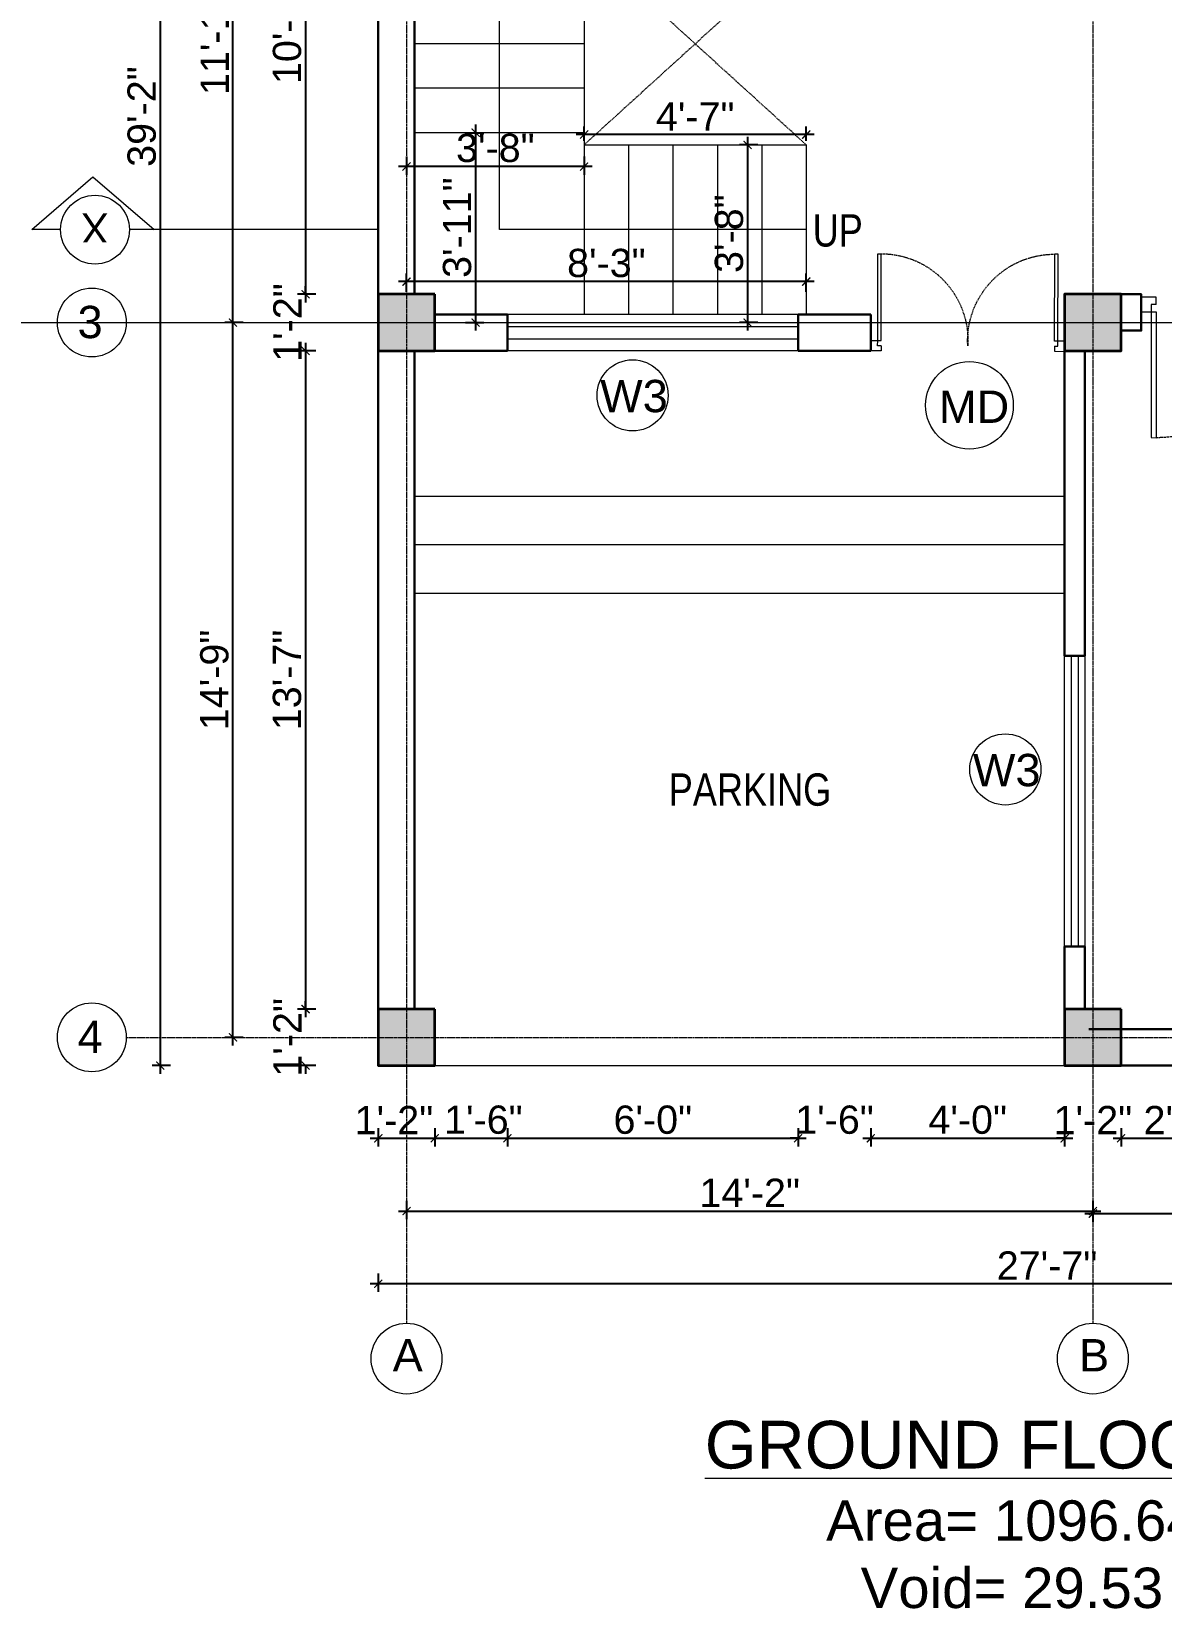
# Model space of a CAD drawing. Header units: inches. Extents: x 84707 to 107235, y 3922 to 10323.
# Drawn here: x 84706.5 to 84986.3, y 9548.2 to 9941.5 of the extents above; entities that cross this region are included whole.
import ezdxf

# ---------------------------------------------------------------- set-up
doc = ezdxf.new("R2010")
doc.units = ezdxf.units.IN
doc.header["$MEASUREMENT"] = 0
doc.linetypes.add('CENTER', pattern=[2, 1.25, -0.25, 0.25, -0.25])
doc.linetypes.add('HIDDEN', pattern=[0.375, 0.25, -0.125])
for name, color, linetype, lineweight in [('Annotate-Lite.w', 4, 'Continuous', 9), ('Annotations-Bold.w', 2, 'Continuous', 13), ('COLOUM', 3, 'Continuous', 35), ('DIM-2', 4, 'Continuous', 20), ('Door-Window.w', 4, 'Continuous', 15), ('HA', 254, 'Continuous', 9), ('stair', 6, 'Continuous', 5), ('text', 7, 'Continuous', 5), ('wall', 240, 'Continuous', 30), ('window', 130, 'Continuous', 13)]:
    doc.layers.add(name, color=color, linetype=linetype, lineweight=lineweight)
doc.styles.add('ARAIL', font='arial.ttf')
doc.styles.add('arial 1000', font='arial.ttf')
doc.styles.add('DIM', font='arial.ttf', dxfattribs={"width": 0.8})
doc.styles.add('gaurav', font='arial.ttf')
doc.dimstyles.new('8 inch dim', dxfattribs={"dimtxt": 7, "dimasz": 2, "dimexe": 2, "dimexo": 1, "dimgap": 1, "dimtad": 1, "dimdec": 0, "dimzin": 3, "dimdsep": 46, "dimlunit": 4, "dimtxsty": 'ARAIL', "dimblk": 'ARCHTICK', "dimcen": 0.09, "dimdle": 2, "dimadec": 0, "dimazin": 0, "dimtfac": 1, "dimtdec": 0, "dimtix": 1, "dimtofl": 0, "dimtmove": 1, "dimatfit": 3, "dimldrblk": 'ARCHTICK', "dimfxlon": 1, "dimtolj": 1, "dimtzin": 0, "dimarcsym": 0})

# ---------------------------------------------------------------- blocks, each defined once
blk = doc.blocks.new('column 14')
at = {"layer": 'COLOUM'}
h = blk.add_hatch(color=256, dxfattribs=at)
h.dxf.hatch_style = 1
h.paths.add_polyline_path([(7, 7), (-7, 7), (-7, -7), (7, -7)])
blk.add_lwpolyline([(7, 7), (7, -7), (-7, -7), (-7, 7)], close=True, dxfattribs=at)
blk = doc.blocks.new('FDFDRE')
at = {"layer": 'Door-Window.w', "ltscale": 3}
for p, q in [((165701.11, -58637.82), (165701.1, -58641.5)), ((165704.78, -58637.83), (165701.11, -58637.82)), ((165704.78, -58639.66), (165704.78, -58637.83)), ((165766.98, -58637.83), (165770.65, -58637.82)), ((165766.98, -58639.66), (165766.98, -58637.83)), ((165770.65, -58637.82), (165770.65, -58641.5)), ((165701.1, -58641.5), (165703.55, -58641.5)), ((165703.55, -58641.5), (165703.53, -58672.63)), ((165704.78, -58639.66), (165703.55, -58639.66)), ((165703.55, -58639.66), (165703.55, -58641.5)), ((165703.55, -58641.5), (165704.78, -58641.5)), ((165704.78, -58641.5), (165704.76, -58672.65)), ((165766.98, -58639.66), (165768.2, -58639.66)), ((165766.98, -58641.5), (165767, -58672.65)), ((165768.2, -58641.5), (165766.98, -58641.5)), ((165768.2, -58639.66), (165768.2, -58641.5)), ((165770.65, -58641.5), (165768.2, -58641.5)), ((165768.2, -58641.5), (165768.22, -58672.63)), ((165703.53, -58672.63), (165704.76, -58672.65)), ((165768.22, -58672.63), (165767, -58672.65))]:
    blk.add_line(p, q, dxfattribs=at)
at = {"layer": 'Door-Window.w', "color": 9, "linetype": 'HIDDEN', "lineweight": 18}
for centre, start, end in [((165704.78, -58641.5), 269.9618, 3.3835), ((165766.98, -58641.5), 176.6165, 270.0382)]:
    blk.add_arc(centre, 31.16, start, end, dxfattribs=at)
blk = doc.blocks.new('*U9')
at = {"layer": 'Door-Window.w', "ltscale": 3}
for p, q in [((11067.44, 10097.93), (11092.24, 10116.76)), ((11068.18, 10096.96), (11093, 10115.8)), ((11092.24, 10116.76), (11093, 10115.8)), ((11063.03, 10097.66), (11065.96, 10099.89)), ((11065.96, 10099.89), (11067.44, 10097.93)), ((11065.25, 10094.74), (11063.03, 10097.66)), ((11066.71, 10095.85), (11065.25, 10094.74)), ((11065.97, 10096.82), (11067.44, 10097.93)), ((11066.71, 10095.85), (11065.97, 10096.82)), ((11067.44, 10097.93), (11068.18, 10096.96)), ((11084.8, 10072.06), (11083.33, 10070.95)), ((11084.8, 10072.06), (11085.54, 10071.08)), ((11085.54, 10071.08), (11087, 10072.19)), ((11087.74, 10071.22), (11087, 10072.19)), ((11084.81, 10068.99), (11083.33, 10070.95)), ((11084.81, 10068.99), (11087.74, 10071.22))]:
    blk.add_line(p, q, dxfattribs=at)
at = {"layer": 'Door-Window.w', "color": 9, "linetype": 'HIDDEN', "lineweight": 18}
blk.add_arc((11068.18, 10096.96), 31.16, 307.2347, 37.1906, dxfattribs=at)
blk = doc.blocks.new('_ArchTick')
at = {"color": 0, "linetype": 'ByBlock', "const_width": 0.15}
blk.add_lwpolyline([(-0.5, -0.5), (0.5, 0.5)], dxfattribs=at)
blk = doc.blocks.new('*D587')
at = {"layer": 'Defpoints', "color": 0, "transparency": 16777216}
for p in [(84792.37, 10005.52), (84774.37, 9876.52), (84792.37, 9876.52)]:
    blk.add_point(p, dxfattribs=at)
at = {"layer": 'DIM-2', "color": 0, "lineweight": -2, "transparency": 16777216}
for p, q in [((84774.37, 10007.52), (84774.37, 9874.52)), ((84776.87, 10005.52), (84772.37, 10005.52)), ((84776.87, 9876.52), (84772.37, 9876.52))]:
    blk.add_line(p, q, dxfattribs=at)
at = {"layer": 'DIM-2', "color": 0, "lineweight": -2, "transparency": 16777216, "xscale": 2, "yscale": 2, "zscale": 2}
for p, rotation in [((84774.37, 10005.52), 90), ((84774.37, 9876.52), 270)]:
    blk.add_blockref('_ArchTick', p, dxfattribs=dict(at, rotation=rotation))
at = {"layer": 'DIM-2', "color": 0, "transparency": 16777216, "insert": (84769.8, 9941.02), "char_height": 7, "attachment_point": 5, "rotation": 90, "style": 'ARAIL'}
blk.add_mtext('\\A1;10\'-9"', dxfattribs=at)
blk = doc.blocks.new('*D588')
at = {"layer": 'Defpoints', "color": 0, "transparency": 16777216}
for p in [(84792.37, 9876.52), (84774.37, 9862.52), (84792.37, 9862.52)]:
    blk.add_point(p, dxfattribs=at)
at = {"layer": 'DIM-2', "color": 0, "lineweight": -2, "transparency": 16777216}
for p, q in [((84776.87, 9876.52), (84772.37, 9876.52)), ((84774.37, 9876.52), (84774.37, 9878.52)), ((84776.87, 9862.52), (84772.37, 9862.52)), ((84774.37, 9862.52), (84774.37, 9860.52))]:
    blk.add_line(p, q, dxfattribs=at)
at = {"layer": 'DIM-2', "color": 0, "lineweight": -2, "transparency": 16777216, "xscale": 2, "yscale": 2, "zscale": 2}
for p, rotation in [((84774.37, 9876.52), 270), ((84774.37, 9862.52), 90)]:
    blk.add_blockref('_ArchTick', p, dxfattribs=dict(at, rotation=rotation))
at = {"layer": 'DIM-2', "color": 0, "transparency": 16777216, "insert": (84769.86, 9869.52), "char_height": 7, "attachment_point": 5, "rotation": 90, "style": 'ARAIL'}
blk.add_mtext('\\A1;1\'-2"', dxfattribs=at)
blk = doc.blocks.new('*D589')
at = {"layer": 'Defpoints', "color": 0, "transparency": 16777216}
for p in [(84792.37, 9862.52), (84774.37, 9699.52), (84792.37, 9699.52)]:
    blk.add_point(p, dxfattribs=at)
at = {"layer": 'DIM-2', "color": 0, "lineweight": -2, "transparency": 16777216}
for p, q in [((84776.87, 9862.52), (84772.37, 9862.52)), ((84774.37, 9864.52), (84774.37, 9697.52)), ((84776.87, 9699.52), (84772.37, 9699.52))]:
    blk.add_line(p, q, dxfattribs=at)
at = {"layer": 'DIM-2', "color": 0, "lineweight": -2, "transparency": 16777216, "xscale": 2, "yscale": 2, "zscale": 2}
for p, rotation in [((84774.37, 9862.52), 90), ((84774.37, 9699.52), 270)]:
    blk.add_blockref('_ArchTick', p, dxfattribs=dict(at, rotation=rotation))
at = {"layer": 'DIM-2', "color": 0, "transparency": 16777216, "insert": (84769.8, 9781.02), "char_height": 7, "attachment_point": 5, "rotation": 90, "style": 'ARAIL'}
blk.add_mtext('\\A1;13\'-7"', dxfattribs=at)
blk = doc.blocks.new('*D590')
at = {"layer": 'Defpoints', "color": 0, "transparency": 16777216}
for p in [(84792.37, 9699.52), (84774.37, 9685.52), (84792.37, 9685.52)]:
    blk.add_point(p, dxfattribs=at)
at = {"layer": 'DIM-2', "color": 0, "lineweight": -2, "transparency": 16777216}
for p, q in [((84776.87, 9699.52), (84772.37, 9699.52)), ((84774.37, 9699.52), (84774.37, 9701.52)), ((84776.87, 9685.52), (84772.37, 9685.52)), ((84774.37, 9685.52), (84774.37, 9683.52))]:
    blk.add_line(p, q, dxfattribs=at)
at = {"layer": 'DIM-2', "color": 0, "lineweight": -2, "transparency": 16777216, "xscale": 2, "yscale": 2, "zscale": 2}
for p, rotation in [((84774.37, 9699.52), 270), ((84774.37, 9685.52), 90)]:
    blk.add_blockref('_ArchTick', p, dxfattribs=dict(at, rotation=rotation))
at = {"layer": 'DIM-2', "color": 0, "transparency": 16777216, "insert": (84769.86, 9692.52), "char_height": 7, "attachment_point": 5, "rotation": 90, "style": 'ARAIL'}
blk.add_mtext('\\A1;1\'-2"', dxfattribs=at)
blk = doc.blocks.new('*D592')
at = {"layer": 'Defpoints', "color": 0, "transparency": 16777216}
for p in [(84756.37, 9869.52), (84792.37, 9869.52), (84792.37, 9692.52)]:
    blk.add_point(p, dxfattribs=at)
at = {"layer": 'DIM-2', "color": 0, "lineweight": -2, "transparency": 16777216}
for p, q in [((84758.87, 9869.52), (84754.37, 9869.52)), ((84756.37, 9690.52), (84756.37, 9871.52)), ((84758.87, 9692.52), (84754.37, 9692.52))]:
    blk.add_line(p, q, dxfattribs=at)
at = {"layer": 'DIM-2', "color": 0, "lineweight": -2, "transparency": 16777216, "xscale": 2, "yscale": 2, "zscale": 2}
for p, rotation in [((84756.37, 9869.52), 90), ((84756.37, 9692.52), 270)]:
    blk.add_blockref('_ArchTick', p, dxfattribs=dict(at, rotation=rotation))
at = {"layer": 'DIM-2', "color": 0, "transparency": 16777216, "insert": (84751.8, 9781.02), "char_height": 7, "attachment_point": 5, "rotation": 90, "style": 'ARAIL'}
blk.add_mtext('\\A1;14\'-9"', dxfattribs=at)
blk = doc.blocks.new('*D593')
at = {"layer": 'Defpoints', "color": 0, "transparency": 16777216}
for p in [(84756.37, 10012.52), (84792.37, 10012.52), (84792.37, 9869.52)]:
    blk.add_point(p, dxfattribs=at)
at = {"layer": 'DIM-2', "color": 0, "lineweight": -2, "transparency": 16777216}
for p, q in [((84756.37, 9867.52), (84756.37, 10014.52)), ((84758.87, 10012.52), (84754.37, 10012.52)), ((84758.87, 9869.52), (84754.37, 9869.52))]:
    blk.add_line(p, q, dxfattribs=at)
at = {"layer": 'DIM-2', "color": 0, "lineweight": -2, "transparency": 16777216, "xscale": 2, "yscale": 2, "zscale": 2}
for p, rotation in [((84756.37, 10012.52), 90), ((84756.37, 9869.52), 270)]:
    blk.add_blockref('_ArchTick', p, dxfattribs=dict(at, rotation=rotation))
at = {"layer": 'DIM-2', "color": 0, "transparency": 16777216, "insert": (84751.86, 9941.02), "char_height": 7, "attachment_point": 5, "rotation": 90, "style": 'ARAIL'}
blk.add_mtext('\\A1;11\'-11"', dxfattribs=at)
blk = doc.blocks.new('*D478')
at = {"layer": 'Defpoints', "color": 0, "transparency": 16777216}
for p in [(84792.37, 10155.52), (84738.37, 9685.52), (84792.37, 9685.52)]:
    blk.add_point(p, dxfattribs=at)
at = {"layer": 'DIM-2', "color": 0, "lineweight": -2, "transparency": 16777216}
for p, q in [((84738.37, 10157.52), (84738.37, 9683.52)), ((84740.87, 10155.52), (84736.37, 10155.52)), ((84740.87, 9685.52), (84736.37, 9685.52))]:
    blk.add_line(p, q, dxfattribs=at)
at = {"layer": 'DIM-2', "color": 0, "lineweight": -2, "transparency": 16777216, "xscale": 2, "yscale": 2, "zscale": 2}
for p, rotation in [((84738.37, 10155.52), 90), ((84738.37, 9685.52), 270)]:
    blk.add_blockref('_ArchTick', p, dxfattribs=dict(at, rotation=rotation))
at = {"layer": 'DIM-2', "color": 0, "transparency": 16777216, "insert": (84733.8, 9920.52), "char_height": 7, "attachment_point": 5, "rotation": 90, "style": 'ARAIL'}
blk.add_mtext('\\A1;39\'-2"', dxfattribs=at)
blk = doc.blocks.new('*D501')
at = {"layer": 'Defpoints', "color": 0, "transparency": 16777216}
for p in [(84792.37, 9685.52), (84806.37, 9685.52), (84806.37, 9667.52)]:
    blk.add_point(p, dxfattribs=at)
at = {"layer": 'DIM-2', "color": 0, "lineweight": -2, "transparency": 16777216}
for p, q in [((84792.37, 9670.02), (84792.37, 9665.52)), ((84806.37, 9670.02), (84806.37, 9665.52)), ((84790.37, 9667.52), (84808.37, 9667.52))]:
    blk.add_line(p, q, dxfattribs=at)
at = {"layer": 'DIM-2', "color": 0, "lineweight": -2, "transparency": 16777216, "xscale": 2, "yscale": 2, "zscale": 2, "rotation": 180}
blk.add_blockref('_ArchTick', (84792.37, 9667.52), dxfattribs=at)
at = {"layer": 'DIM-2', "color": 0, "lineweight": -2, "transparency": 16777216, "xscale": 2, "yscale": 2, "zscale": 2}
blk.add_blockref('_ArchTick', (84806.37, 9667.52), dxfattribs=at)
at = {"layer": 'DIM-2', "color": 0, "transparency": 16777216, "insert": (84796.25, 9672.03), "char_height": 7, "attachment_point": 5, "style": 'ARAIL'}
blk.add_mtext('\\A1;1\'-2"', dxfattribs=at)
blk = doc.blocks.new('*D502')
at = {"layer": 'Defpoints', "color": 0, "transparency": 16777216}
for p in [(84824.37, 9862.52), (84806.37, 9685.52), (84824.37, 9667.52)]:
    blk.add_point(p, dxfattribs=at)
at = {"layer": 'DIM-2', "color": 0, "lineweight": -2, "transparency": 16777216}
for p, q in [((84806.37, 9670.02), (84806.37, 9665.52)), ((84824.37, 9670.02), (84824.37, 9665.52)), ((84804.37, 9667.52), (84826.37, 9667.52))]:
    blk.add_line(p, q, dxfattribs=at)
at = {"layer": 'DIM-2', "color": 0, "lineweight": -2, "transparency": 16777216, "xscale": 2, "yscale": 2, "zscale": 2, "rotation": 180}
blk.add_blockref('_ArchTick', (84806.37, 9667.52), dxfattribs=at)
at = {"layer": 'DIM-2', "color": 0, "lineweight": -2, "transparency": 16777216, "xscale": 2, "yscale": 2, "zscale": 2}
blk.add_blockref('_ArchTick', (84824.37, 9667.52), dxfattribs=at)
at = {"layer": 'DIM-2', "color": 0, "transparency": 16777216, "insert": (84818.4, 9672.09), "char_height": 7, "attachment_point": 5, "style": 'ARAIL'}
blk.add_mtext('\\A1;1\'-6"', dxfattribs=at)
blk = doc.blocks.new('*D503')
at = {"layer": 'Defpoints', "color": 0, "transparency": 16777216}
for p in [(84824.37, 9862.52), (84896.37, 9862.52), (84896.37, 9667.52)]:
    blk.add_point(p, dxfattribs=at)
at = {"layer": 'DIM-2', "color": 0, "lineweight": -2, "transparency": 16777216}
for p, q in [((84824.37, 9670.02), (84824.37, 9665.52)), ((84896.37, 9670.02), (84896.37, 9665.52)), ((84822.37, 9667.52), (84898.37, 9667.52))]:
    blk.add_line(p, q, dxfattribs=at)
at = {"layer": 'DIM-2', "color": 0, "lineweight": -2, "transparency": 16777216, "xscale": 2, "yscale": 2, "zscale": 2, "rotation": 180}
blk.add_blockref('_ArchTick', (84824.37, 9667.52), dxfattribs=at)
at = {"layer": 'DIM-2', "color": 0, "lineweight": -2, "transparency": 16777216, "xscale": 2, "yscale": 2, "zscale": 2}
blk.add_blockref('_ArchTick', (84896.37, 9667.52), dxfattribs=at)
at = {"layer": 'DIM-2', "color": 0, "transparency": 16777216, "insert": (84860.37, 9672.09), "char_height": 7, "attachment_point": 5, "style": 'ARAIL'}
blk.add_mtext('\\A1;6\'-0"', dxfattribs=at)
blk = doc.blocks.new('*D504')
at = {"layer": 'Defpoints', "color": 0, "transparency": 16777216}
for p in [(84896.37, 9862.52), (84914.37, 9862.52), (84914.37, 9667.52)]:
    blk.add_point(p, dxfattribs=at)
at = {"layer": 'DIM-2', "color": 0, "lineweight": -2, "transparency": 16777216}
for p, q in [((84896.37, 9670.02), (84896.37, 9665.52)), ((84914.37, 9670.02), (84914.37, 9665.52)), ((84896.37, 9667.52), (84894.37, 9667.52)), ((84914.37, 9667.52), (84916.37, 9667.52))]:
    blk.add_line(p, q, dxfattribs=at)
at = {"layer": 'DIM-2', "color": 0, "lineweight": -2, "transparency": 16777216, "xscale": 2, "yscale": 2, "zscale": 2}
blk.add_blockref('_ArchTick', (84896.37, 9667.52), dxfattribs=at)
at = {"layer": 'DIM-2', "color": 0, "lineweight": -2, "transparency": 16777216, "xscale": 2, "yscale": 2, "zscale": 2, "rotation": 180}
blk.add_blockref('_ArchTick', (84914.37, 9667.52), dxfattribs=at)
at = {"layer": 'DIM-2', "color": 0, "transparency": 16777216, "insert": (84905.37, 9672.09), "char_height": 7, "attachment_point": 5, "style": 'ARAIL'}
blk.add_mtext('\\A1;1\'-6"', dxfattribs=at)
blk = doc.blocks.new('*D505')
at = {"layer": 'Defpoints', "color": 0, "transparency": 16777216}
for p in [(84914.37, 9862.52), (84962.37, 9862.52), (84962.37, 9667.52)]:
    blk.add_point(p, dxfattribs=at)
at = {"layer": 'DIM-2', "color": 0, "lineweight": -2, "transparency": 16777216}
for p, q in [((84914.37, 9670.02), (84914.37, 9665.52)), ((84962.37, 9670.02), (84962.37, 9665.52)), ((84912.37, 9667.52), (84964.37, 9667.52))]:
    blk.add_line(p, q, dxfattribs=at)
at = {"layer": 'DIM-2', "color": 0, "lineweight": -2, "transparency": 16777216, "xscale": 2, "yscale": 2, "zscale": 2, "rotation": 180}
blk.add_blockref('_ArchTick', (84914.37, 9667.52), dxfattribs=at)
at = {"layer": 'DIM-2', "color": 0, "lineweight": -2, "transparency": 16777216, "xscale": 2, "yscale": 2, "zscale": 2}
blk.add_blockref('_ArchTick', (84962.37, 9667.52), dxfattribs=at)
at = {"layer": 'DIM-2', "color": 0, "transparency": 16777216, "insert": (84938.37, 9672.09), "char_height": 7, "attachment_point": 5, "style": 'ARAIL'}
blk.add_mtext('\\A1;4\'-0"', dxfattribs=at)
blk = doc.blocks.new('*D506')
at = {"layer": 'Defpoints', "color": 0, "transparency": 16777216}
for p in [(84962.37, 9862.52), (84976.37, 9685.52), (84976.37, 9667.52)]:
    blk.add_point(p, dxfattribs=at)
at = {"layer": 'DIM-2', "color": 0, "lineweight": -2, "transparency": 16777216}
for p, q in [((84962.37, 9670.02), (84962.37, 9665.52)), ((84976.37, 9670.02), (84976.37, 9665.52)), ((84962.37, 9667.52), (84960.37, 9667.52)), ((84976.37, 9667.52), (84978.37, 9667.52))]:
    blk.add_line(p, q, dxfattribs=at)
at = {"layer": 'DIM-2', "color": 0, "lineweight": -2, "transparency": 16777216, "xscale": 2, "yscale": 2, "zscale": 2}
blk.add_blockref('_ArchTick', (84962.37, 9667.52), dxfattribs=at)
at = {"layer": 'DIM-2', "color": 0, "lineweight": -2, "transparency": 16777216, "xscale": 2, "yscale": 2, "zscale": 2, "rotation": 180}
blk.add_blockref('_ArchTick', (84976.37, 9667.52), dxfattribs=at)
at = {"layer": 'DIM-2', "color": 0, "transparency": 16777216, "insert": (84969.37, 9672.03), "char_height": 7, "attachment_point": 5, "style": 'ARAIL'}
blk.add_mtext('\\A1;1\'-2"', dxfattribs=at)
blk = doc.blocks.new('*D507')
at = {"layer": 'Defpoints', "color": 0, "transparency": 16777216}
for p in [(84976.37, 9685.52), (85006.93, 9685.52), (85006.93, 9667.52)]:
    blk.add_point(p, dxfattribs=at)
at = {"layer": 'DIM-2', "color": 0, "lineweight": -2, "transparency": 16777216}
for p, q in [((84976.37, 9670.02), (84976.37, 9665.52)), ((85006.93, 9670.02), (85006.93, 9665.52)), ((84974.37, 9667.52), (85008.93, 9667.52))]:
    blk.add_line(p, q, dxfattribs=at)
at = {"layer": 'DIM-2', "color": 0, "lineweight": -2, "transparency": 16777216, "xscale": 2, "yscale": 2, "zscale": 2, "rotation": 180}
blk.add_blockref('_ArchTick', (84976.37, 9667.52), dxfattribs=at)
at = {"layer": 'DIM-2', "color": 0, "lineweight": -2, "transparency": 16777216, "xscale": 2, "yscale": 2, "zscale": 2}
blk.add_blockref('_ArchTick', (85006.93, 9667.52), dxfattribs=at)
at = {"layer": 'DIM-2', "color": 0, "transparency": 16777216, "insert": (84991.65, 9672.03), "char_height": 7, "attachment_point": 5, "style": 'ARAIL'}
blk.add_mtext('\\A1;2\'-7"', dxfattribs=at)
blk = doc.blocks.new('*D511')
at = {"layer": 'Defpoints', "color": 0, "transparency": 16777216}
for p in [(84799.37, 9685.52), (84969.37, 9685.52), (84969.37, 9649.52)]:
    blk.add_point(p, dxfattribs=at)
at = {"layer": 'DIM-2', "color": 0, "lineweight": -2, "transparency": 16777216}
for p, q in [((84797.37, 9649.52), (84971.37, 9649.52)), ((84799.37, 9652.02), (84799.37, 9647.52)), ((84969.37, 9652.02), (84969.37, 9647.52))]:
    blk.add_line(p, q, dxfattribs=at)
at = {"layer": 'DIM-2', "color": 0, "lineweight": -2, "transparency": 16777216, "xscale": 2, "yscale": 2, "zscale": 2, "rotation": 180}
blk.add_blockref('_ArchTick', (84799.37, 9649.52), dxfattribs=at)
at = {"layer": 'DIM-2', "color": 0, "lineweight": -2, "transparency": 16777216, "xscale": 2, "yscale": 2, "zscale": 2}
blk.add_blockref('_ArchTick', (84969.37, 9649.52), dxfattribs=at)
at = {"layer": 'DIM-2', "color": 0, "transparency": 16777216, "insert": (84884.37, 9654.03), "char_height": 7, "attachment_point": 5, "style": 'ARAIL'}
blk.add_mtext('\\A1;14\'-2"', dxfattribs=at)
blk = doc.blocks.new('*D512')
at = {"layer": 'Defpoints', "color": 0, "transparency": 16777216}
for p in [(84969.37, 9684.88), (85116.65, 9685.52), (85116.65, 9648.88)]:
    blk.add_point(p, dxfattribs=at)
at = {"layer": 'DIM-2', "color": 0, "lineweight": -2, "transparency": 16777216}
for p, q in [((84967.37, 9648.88), (85118.65, 9648.88)), ((84969.37, 9651.38), (84969.37, 9646.88)), ((85116.65, 9651.38), (85116.65, 9646.88))]:
    blk.add_line(p, q, dxfattribs=at)
at = {"layer": 'DIM-2', "color": 0, "lineweight": -2, "transparency": 16777216, "xscale": 2, "yscale": 2, "zscale": 2, "rotation": 180}
blk.add_blockref('_ArchTick', (84969.37, 9648.88), dxfattribs=at)
at = {"layer": 'DIM-2', "color": 0, "lineweight": -2, "transparency": 16777216, "xscale": 2, "yscale": 2, "zscale": 2}
blk.add_blockref('_ArchTick', (85116.65, 9648.88), dxfattribs=at)
at = {"layer": 'DIM-2', "color": 0, "transparency": 16777216, "insert": (85043.01, 9653.45), "char_height": 7, "attachment_point": 5, "style": 'ARAIL'}
blk.add_mtext('\\A1;12\'-3"', dxfattribs=at)
blk = doc.blocks.new('*D513')
at = {"layer": 'Defpoints', "color": 0, "transparency": 16777216}
for p in [(84792.37, 9685.52), (85123.65, 9685.52), (84792.37, 9631.52)]:
    blk.add_point(p, dxfattribs=at)
at = {"layer": 'DIM-2', "color": 0, "lineweight": -2, "transparency": 16777216}
for p, q in [((84792.37, 9634.02), (84792.37, 9629.52)), ((85123.65, 9634.02), (85123.65, 9629.52)), ((85125.65, 9631.52), (84790.37, 9631.52))]:
    blk.add_line(p, q, dxfattribs=at)
at = {"layer": 'DIM-2', "color": 0, "lineweight": -2, "transparency": 16777216, "xscale": 2, "yscale": 2, "zscale": 2, "rotation": 180}
blk.add_blockref('_ArchTick', (84792.37, 9631.52), dxfattribs=at)
at = {"layer": 'DIM-2', "color": 0, "lineweight": -2, "transparency": 16777216, "xscale": 2, "yscale": 2, "zscale": 2}
blk.add_blockref('_ArchTick', (85123.65, 9631.52), dxfattribs=at)
at = {"layer": 'DIM-2', "color": 0, "transparency": 16777216, "insert": (84958.01, 9636.03), "char_height": 7, "attachment_point": 5, "style": 'ARAIL'}
blk.add_mtext('\\A1;27\'-7"', dxfattribs=at)
blk = doc.blocks.new('*D675')
at = {"layer": 'Defpoints', "color": 0, "transparency": 16777216}
for p in [(84799.37, 9879.65), (84799.37, 9871.52), (84898.37, 9871.52)]:
    blk.add_point(p, dxfattribs=at)
at = {"layer": 'DIM-2', "color": 0, "lineweight": -2, "transparency": 16777216}
for p, q in [((84799.37, 9877.15), (84799.37, 9881.65)), ((84898.37, 9877.15), (84898.37, 9881.65)), ((84900.37, 9879.65), (84797.37, 9879.65))]:
    blk.add_line(p, q, dxfattribs=at)
at = {"layer": 'DIM-2', "color": 0, "lineweight": -2, "transparency": 16777216, "xscale": 2, "yscale": 2, "zscale": 2, "rotation": 180}
blk.add_blockref('_ArchTick', (84799.37, 9879.65), dxfattribs=at)
at = {"layer": 'DIM-2', "color": 0, "lineweight": -2, "transparency": 16777216, "xscale": 2, "yscale": 2, "zscale": 2}
blk.add_blockref('_ArchTick', (84898.37, 9879.65), dxfattribs=at)
at = {"layer": 'DIM-2', "color": 0, "transparency": 16777216, "insert": (84848.87, 9884.22), "char_height": 7, "attachment_point": 5, "style": 'ARAIL'}
blk.add_mtext('\\A1;8\'-3"', dxfattribs=at)
blk = doc.blocks.new('*D676')
at = {"layer": 'Defpoints', "color": 0, "transparency": 16777216}
for p in [(84898.37, 9913.52), (84883.85, 9869.52), (84898.37, 9869.52)]:
    blk.add_point(p, dxfattribs=at)
at = {"layer": 'DIM-2', "color": 0, "lineweight": -2, "transparency": 16777216}
for p, q in [((84886.35, 9913.52), (84881.85, 9913.52)), ((84883.85, 9915.52), (84883.85, 9867.52)), ((84886.35, 9869.52), (84881.85, 9869.52))]:
    blk.add_line(p, q, dxfattribs=at)
at = {"layer": 'DIM-2', "color": 0, "lineweight": -2, "transparency": 16777216, "xscale": 2, "yscale": 2, "zscale": 2}
for p, rotation in [((84883.85, 9913.52), 90), ((84883.85, 9869.52), 270)]:
    blk.add_blockref('_ArchTick', p, dxfattribs=dict(at, rotation=rotation))
at = {"layer": 'DIM-2', "color": 0, "transparency": 16777216, "insert": (84879.27, 9891.52), "char_height": 7, "attachment_point": 5, "rotation": 90, "style": 'ARAIL'}
blk.add_mtext('\\A1;3\'-8"', dxfattribs=at)
blk = doc.blocks.new('*D677')
at = {"layer": 'Defpoints', "color": 0, "transparency": 16777216}
for p in [(84801.37, 9916.52), (84801.37, 9869.52), (84816.49, 9869.52)]:
    blk.add_point(p, dxfattribs=at)
at = {"layer": 'DIM-2', "color": 0, "lineweight": -2, "transparency": 16777216}
for p, q in [((84813.99, 9916.52), (84818.49, 9916.52)), ((84816.49, 9918.52), (84816.49, 9867.52)), ((84813.99, 9869.52), (84818.49, 9869.52))]:
    blk.add_line(p, q, dxfattribs=at)
at = {"layer": 'DIM-2', "color": 0, "lineweight": -2, "transparency": 16777216, "xscale": 2, "yscale": 2, "zscale": 2}
for p, rotation in [((84816.49, 9916.52), 90), ((84816.49, 9869.52), 270)]:
    blk.add_blockref('_ArchTick', p, dxfattribs=dict(at, rotation=rotation))
at = {"layer": 'DIM-2', "color": 0, "transparency": 16777216, "insert": (84811.92, 9893.02), "char_height": 7, "attachment_point": 5, "rotation": 90, "style": 'ARAIL'}
blk.add_mtext('\\A1;3\'-11"', dxfattribs=at)
blk = doc.blocks.new('*D678')
at = {"layer": 'Defpoints', "color": 0, "transparency": 16777216}
for p in [(84799.37, 9916.52), (84843.37, 9916.52), (84799.37, 9908.13)]:
    blk.add_point(p, dxfattribs=at)
at = {"layer": 'DIM-2', "color": 0, "lineweight": -2, "transparency": 16777216}
for p, q in [((84845.37, 9908.13), (84797.37, 9908.13)), ((84799.37, 9910.63), (84799.37, 9906.13)), ((84843.37, 9910.63), (84843.37, 9906.13))]:
    blk.add_line(p, q, dxfattribs=at)
at = {"layer": 'DIM-2', "color": 0, "lineweight": -2, "transparency": 16777216, "xscale": 2, "yscale": 2, "zscale": 2, "rotation": 180}
blk.add_blockref('_ArchTick', (84799.37, 9908.13), dxfattribs=at)
at = {"layer": 'DIM-2', "color": 0, "lineweight": -2, "transparency": 16777216, "xscale": 2, "yscale": 2, "zscale": 2}
blk.add_blockref('_ArchTick', (84843.37, 9908.13), dxfattribs=at)
at = {"layer": 'DIM-2', "color": 0, "transparency": 16777216, "insert": (84821.37, 9912.71), "char_height": 7, "attachment_point": 5, "style": 'ARAIL'}
blk.add_mtext('\\A1;3\'-8"', dxfattribs=at)
blk = doc.blocks.new('*D681')
at = {"layer": 'Defpoints', "color": 0, "transparency": 16777216}
for p in [(84843.37, 9916.06), (84843.37, 9913.52), (84898.37, 9913.52)]:
    blk.add_point(p, dxfattribs=at)
at = {"layer": 'DIM-2', "color": 0, "lineweight": -2, "transparency": 16777216}
for p, q in [((84900.37, 9916.06), (84841.37, 9916.06)), ((84843.37, 9914.52), (84843.37, 9918.06)), ((84898.37, 9914.52), (84898.37, 9918.06))]:
    blk.add_line(p, q, dxfattribs=at)
at = {"layer": 'DIM-2', "color": 0, "lineweight": -2, "transparency": 16777216, "xscale": 2, "yscale": 2, "zscale": 2, "rotation": 180}
blk.add_blockref('_ArchTick', (84843.37, 9916.06), dxfattribs=at)
at = {"layer": 'DIM-2', "color": 0, "lineweight": -2, "transparency": 16777216, "xscale": 2, "yscale": 2, "zscale": 2}
blk.add_blockref('_ArchTick', (84898.37, 9916.06), dxfattribs=at)
at = {"layer": 'DIM-2', "color": 0, "transparency": 16777216, "insert": (84870.87, 9920.56), "char_height": 7, "attachment_point": 5, "style": 'ARAIL'}
blk.add_mtext('\\A1;4\'-7"', dxfattribs=at)

msp = doc.modelspace()

# ---------------------------------------------------------------- linework, layer by layer
at = {"layer": 'Annotate-Lite.w', "ltscale": 0.005}
for centre, radius in [((84855.36, 9851.48), 8.81), ((84938.8, 9849.02), 10.86), ((84947.68, 9758.86), 8.81)]:
    msp.add_circle(centre, radius, dxfattribs=at)
at = {"layer": 'Annotations-Bold.w', "linetype": 'CENTER', "ltscale": 0.3}
for p, q in [((84799.37, 10233.31), (84799.37, 9621.74)), ((84969.37, 10233.31), (84969.37, 9621.74)), ((84729.96, 9869.52), (85216.21, 9869.52)), ((84729.96, 9692.52), (85216.21, 9692.52))]:
    msp.add_line(p, q, dxfattribs=at)
at = {"layer": 'DIM-2'}
msp.add_xline((87688.48, 9869.52), (1, 0), dxfattribs=at)
msp.add_lwpolyline([(85123.65, 9685.52), (85134.79, 9876.52), (85065.67, 9876.52), (85065.67, 9936.52), (85138.29, 9936.52), (85151.06, 10155.52), (84792.37, 10155.52), (84792.37, 9685.52), (85123.65, 9685.52)], dxfattribs=at)
for centre, radius in [((84721.43, 9869.52), 8.53), ((84721.43, 9692.52), 8.53), ((84799.37, 9612.97), 8.77), ((84969.37, 9612.97), 8.77)]:
    msp.add_circle(centre, radius, dxfattribs=at)
at = {"layer": 'HA', "linetype": 'HIDDEN'}
for p, q in [((84898.37, 9963.52), (84843.37, 9913.52)), ((84898.37, 9913.52), (84843.37, 9963.52))]:
    msp.add_line(p, q, dxfattribs=at)
at = {"layer": 'HA'}
msp.add_lwpolyline([(84898.37, 9892.52), (84822.37, 9892.52), (84822.37, 9984.52), (84887.37, 9984.52)], dxfattribs=at)
at = {"layer": 'stair'}
for p, q in [((84843.37, 9963.52), (84843.37, 9913.52)), ((84843.37, 9938.52), (84801.37, 9938.52)), ((84843.37, 9927.52), (84801.37, 9927.52)), ((84843.37, 9916.52), (84801.37, 9916.52)), ((84801.37, 9826.52), (84962.37, 9826.52)), ((84801.37, 9814.52), (84962.37, 9814.52)), ((84801.37, 9802.52), (84962.37, 9802.52))]:
    msp.add_line(p, q, dxfattribs=at)
for points in [[(84843.37, 9913.52), (84843.37, 9871.52)], [(84843.37, 9913.52), (84898.37, 9913.52), (84898.37, 9871.52)], [(84854.37, 9913.52), (84854.37, 9871.52)], [(84865.37, 9913.52), (84865.37, 9871.52)], [(84876.37, 9913.52), (84876.37, 9871.52)], [(84887.37, 9913.52), (84887.37, 9871.52)]]:
    msp.add_lwpolyline(points, dxfattribs=at)
at = {"layer": 'text'}
for points in [[(84713.68, 9892.52), (84706.54, 9892.52), (84721.69, 9905.6), (84736.83, 9892.52)], [(84792.37, 9892.52), (84730.75, 9892.52)]]:
    msp.add_lwpolyline(points, dxfattribs=at)
msp.add_circle((84722.22, 9892.52), 8.53, dxfattribs=at)
at = {"layer": 'wall'}
for p, q in [((84792.37, 10141.52), (84792.37, 9876.52)), ((84801.37, 10141.52), (84801.37, 9876.52)), ((84806.37, 9871.52), (84824.37, 9871.52)), ((84824.37, 9862.52), (84824.37, 9871.52)), ((84896.37, 9871.52), (84914.37, 9871.52)), ((84896.37, 9862.52), (84896.37, 9871.52)), ((84914.37, 9871.52), (84914.37, 9862.52)), ((84792.37, 9862.52), (84792.37, 9699.52)), ((84801.37, 9862.52), (84801.37, 9699.52)), ((84806.37, 9862.52), (84824.37, 9862.52)), ((84896.37, 9862.52), (84914.37, 9862.52)), ((84962.37, 9787.02), (84962.37, 9862.52)), ((84967.37, 9787.02), (84967.37, 9862.52)), ((84962.37, 9787.02), (84967.37, 9787.02)), ((84962.37, 9699.52), (84962.37, 9715.02)), ((84962.37, 9715.02), (84967.37, 9715.02)), ((84967.37, 9699.52), (84967.37, 9715.02)), ((84968.37, 9694.52), (85006.93, 9694.52)), ((84976.37, 9685.52), (85006.93, 9685.52))]:
    msp.add_line(p, q, dxfattribs=at)
msp.add_lwpolyline([(84976.37, 9867.52), (84981.37, 9867.52), (84981.37, 9876.52), (84976.37, 9876.52)], close=True, dxfattribs=at)
at = {"layer": 'window'}
for p, q in [((84896.37, 9871.52), (84824.37, 9871.52)), ((84824.37, 9868.52), (84896.37, 9868.52)), ((84824.37, 9865.52), (84896.37, 9865.52)), ((84896.37, 9862.52), (84824.37, 9862.52)), ((84962.37, 9715.02), (84962.37, 9787.02)), ((84964, 9787.02), (84964, 9715.02)), ((84965.75, 9787.02), (84965.75, 9715.02)), ((84967.37, 9787.02), (84967.37, 9715.02))]:
    msp.add_line(p, q, dxfattribs=at)

# ---------------------------------------------------------------- block references
at = {"layer": 'Door-Window.w', "linetype": 'ByBlock', "xscale": -0.9997907820917175, "yscale": 0.999790782091718, "zscale": 0.999790782091718, "rotation": 127.1524242901596}
msp.add_blockref('*U9', (86347.87, 24788.65), dxfattribs=at)
at = {"layer": 'Door-Window.w', "ltscale": 0.005, "xscale": -0.6902155511743937, "yscale": 0.6902155511743938, "zscale": 0.6902155511743937, "rotation": 179.8399049405623}
msp.add_blockref('FDFDRE', (-29567.75, -30290.49), dxfattribs=at)
at = {"layer": 'wall', "xscale": -1, "rotation": 270}
for p in [(84799.37, 9869.52), (84969.37, 9869.52), (84799.37, 9692.52), (84969.37, 9692.52)]:
    msp.add_blockref('column 14', p, dxfattribs=at)

# ---------------------------------------------------------------- texts
at = {"ltscale": 7, "char_height": 8, "width": 121.9318, "attachment_point": 8, "style": 'DIM'}
for s, insert in [('UP', (84906.18, 9888.22)), ('PARKING', (84884.44, 9749.76))]:
    msp.add_mtext(s, dxfattribs=dict(at, insert=insert))
at = {"layer": 'Annotate-Lite.w', "ltscale": 0.005, "char_height": 8, "attachment_point": 1, "style": 'gaurav'}
for s, insert in [('W3', (84847.32, 9855.32)), ('MD', (84931.26, 9852.67)), ('W3', (84939.64, 9762.71))]:
    msp.add_mtext_dynamic_manual_height_columns(s, width=8, gutter_width=100, heights=[0], dxfattribs=dict(at, insert=insert))
at = {"layer": 'Annotations-Bold.w', "linetype": 'CENTER', "ltscale": 1.5, "char_height": 8, "attachment_point": 1, "style": 'ARAIL'}
for s, insert in [('3', (84717.89, 9873.65)), ('4', (84717.89, 9696.65))]:
    msp.add_mtext_dynamic_manual_height_columns(s, width=6.5393, gutter_width=100, heights=[0], dxfattribs=dict(at, insert=insert))
at = {"layer": 'DIM-2', "char_height": 8, "attachment_point": 1, "style": 'ARAIL'}
for s, insert in [('A', (84795.94, 9617.81)), ('B', (84965.94, 9617.81))]:
    msp.add_mtext_dynamic_manual_height_columns(s, width=6.5393, gutter_width=100, heights=[0], dxfattribs=dict(at, insert=insert))
at = {"layer": 'text', "insert": (84718.83, 9889.4), "char_height": 7.2, "attachment_point": 3, "rotation": 180, "style": 'ARAIL'}
msp.add_mtext_dynamic_manual_height_columns('X', width=125.4648, gutter_width=90, heights=[0], dxfattribs=at)
at = {"layer": 'text', "insert": (84964.45, 9572.88), "char_height": 11.811, "width": 316.0319, "attachment_point": 5, "style": 'arial 1000'}
msp.add_mtext('{\\LGROUND FLOOR PLAN\\P\\H0.84667x;\\lArea= 1096.64 sq.ft\\PVoid= 29.53 sq.ft}', dxfattribs=at)

# ---------------------------------------------------------------- dimensions: what is measured, and where the dimension line sits
at = {"layer": 'DIM-2'}
for base, p1, p2, picture, middle in [((84738.37, 9685.52), (84792.37, 10155.52), (84792.37, 9685.52), '*D478', (84733.8, 9920.52)), ((84756.37, 10012.52), (84792.37, 9869.52), (84792.37, 10012.52), '*D593', (84751.86, 9941.02)), ((84774.37, 9876.52), (84792.37, 10005.52), (84792.37, 9876.52), '*D587', (84769.8, 9941.02)), ((84816.49, 9869.52), (84801.37, 9916.52), (84801.37, 9869.52), '*D677', (84811.92, 9893.02)), ((84883.85, 9869.52), (84898.37, 9913.52), (84898.37, 9869.52), '*D676', (84879.27, 9891.52)), ((84774.37, 9862.52), (84792.37, 9876.52), (84792.37, 9862.52), '*D588', (84769.86, 9869.52)), ((84756.37, 9869.52), (84792.37, 9692.52), (84792.37, 9869.52), '*D592', (84751.8, 9781.02)), ((84774.37, 9699.52), (84792.37, 9862.52), (84792.37, 9699.52), '*D589', (84769.8, 9781.02)), ((84774.37, 9685.52), (84792.37, 9699.52), (84792.37, 9685.52), '*D590', (84769.86, 9692.52))]:
    dim = msp.add_linear_dim(base=base, p1=p1, p2=p2, angle=90, dimstyle='8 inch dim', dxfattribs=at)
    dim.commit()
    dim.dimension.update_dxf_attribs({"geometry": picture, "text_midpoint": middle})
for base, p1, p2, picture, middle in [((84843.37, 9916.06), (84898.37, 9913.52), (84843.37, 9913.52), '*D681', (84870.87, 9920.56)), ((84799.37, 9908.13), (84843.37, 9916.52), (84799.37, 9916.52), '*D678', (84821.37, 9912.71)), ((84799.37, 9879.65), (84898.37, 9871.52), (84799.37, 9871.52), '*D675', (84848.87, 9884.22)), ((84896.37, 9667.52), (84824.37, 9862.52), (84896.37, 9862.52), '*D503', (84860.37, 9672.09)), ((84914.37, 9667.52), (84896.37, 9862.52), (84914.37, 9862.52), '*D504', (84905.37, 9672.09)), ((84962.37, 9667.52), (84914.37, 9862.52), (84962.37, 9862.52), '*D505', (84938.37, 9672.09)), ((84976.37, 9667.52), (84962.37, 9862.52), (84976.37, 9685.52), '*D506', (84969.37, 9672.03)), ((84792.37, 9631.52), (85123.65, 9685.52), (84792.37, 9685.52), '*D513', (84958.01, 9636.03)), ((84969.37, 9649.52), (84799.37, 9685.52), (84969.37, 9685.52), '*D511', (84884.37, 9654.03)), ((85116.65, 9648.88), (84969.37, 9684.88), (85116.65, 9685.52), '*D512', (85043.01, 9653.45)), ((85006.93, 9667.52), (84976.37, 9685.52), (85006.93, 9685.52), '*D507', (84991.65, 9672.03))]:
    dim = msp.add_linear_dim(base=base, p1=p1, p2=p2, dimstyle='8 inch dim', dxfattribs=at)
    dim.commit()
    dim.dimension.update_dxf_attribs({"geometry": picture, "text_midpoint": middle})
for base, p1, p2, picture, middle in [((84824.37, 9667.52), (84806.37, 9685.52), (84824.37, 9862.52), '*D502', (84818.4, 9667.52)), ((84806.37, 9667.52), (84792.37, 9685.52), (84806.37, 9685.52), '*D501', (84796.25, 9667.52))]:
    dim = msp.add_linear_dim(base=base, p1=p1, p2=p2, dimstyle='8 inch dim', dxfattribs=at)
    dim.commit()
    dim.dimension.update_dxf_attribs({"geometry": picture, "text_midpoint": middle, "dimtype": 160})

doc.saveas('drawing.dxf')
